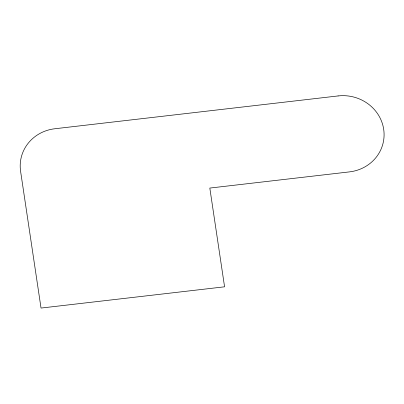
<?xml version="1.0" encoding="UTF-8"?>
<svg xmlns="http://www.w3.org/2000/svg" width="404" height="404" viewBox="0 0 404 404"><rect width="100%" height="100%" fill="white"/><g stroke="black" fill="none" stroke-linecap="round" stroke-linejoin="round"><path stroke-width="0.61" d="M338.113 95.935L54.823 128.755A40.375 38.178 10.6 0 0 20.599 171.352L41.031 308.065L224.573 286.805L209.817 188.067L349.465 171.887A40.375 38.178 10.6 0 0 383.689 129.285A40.375 38.178 10.6 0 0 338.113 95.935"/></g></svg>
